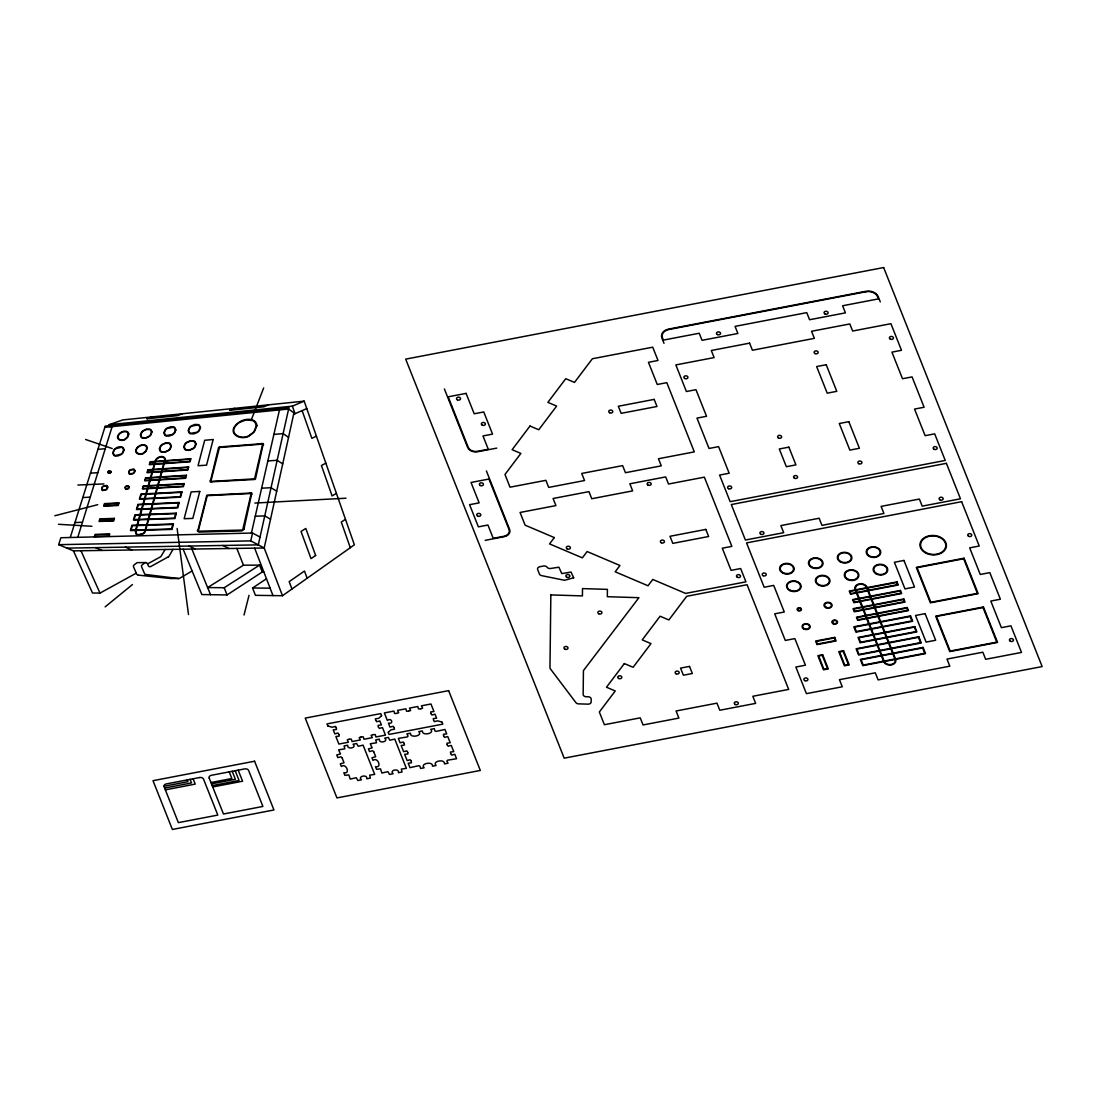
<?xml version="1.0" encoding="UTF-8"?>
<svg xmlns="http://www.w3.org/2000/svg" width="1097" height="1097" viewBox="0 0 1097 1097"><rect width="100%" height="100%" fill="white"/><g stroke="black" fill="none" stroke-linecap="round" stroke-linejoin="round"><path stroke-width="1.5" d="M251.419 533.06L279.79 408.523M104.846 427.35L288.607 409.016L293.941 412.911L264.199 547.993L250.747 540.89L252.529 533.032L60.87 537.736L58.662 544.674L73.444 550.859L264.199 547.993L282.478 595.726L354.386 544.798L304.171 401.145L122.686 419.945L109.151 424.704L110.057 426.829M244.041 614.992L249.019 595.314M210.665 480.02L218.55 447.603A2.743 2.016 3.1 0 1 219.318 446.959L260.894 443.791A2.619 1.92 3.1 0 1 261.539 443.462L263.307 443.599L263.513 444.738A2.674 1.961 3.1 0 1 262.882 445.464L255.519 478.813A2.743 2.016 3.1 0 1 254.71 479.485L212.503 481.761A2.537 1.865 3.1 0 1 212.036 482.022L210.405 482.049L209.952 480.98A2.605 1.92 3.1 0 1 210.679 480.02M109.028 536.556L109.769 534.006L95.151 534.39L94.383 536.913M77.777 537.324L112.525 425.348M70.263 537.503L105.243 426.075L288.936 407.604L258.289 544.866L66.931 548.13M251.405 419.603L263.664 387.954M375.75 720.372L376.737 721.744L379.836 720.948L381.413 724.939L378.163 725.35L378.328 726.872M394.138 727.585L393.096 726.296L389.997 727.105L388.407 723.115C394.138 724.541 391.698 717.04 387.351 720.455L384.361 712.913L393.919 711.089L394.591 713.503L396.661 713.42M404.231 743.3L403.202 742.011L400.09 742.82L398.334 738.391L407.371 736.923L408.043 736.032L406.836 733.893L410.429 733.207C409.743 738.5 423.264 735.95 418.793 731.603L422.372 730.917C421.687 736.21 435.18 733.619 430.737 729.313L434.316 728.627L434.865 730.89L436.099 731.411L444.943 729.464L446.698 733.893L443.435 734.304L443.613 735.84M411.279 761.044L410.237 759.755L407.138 760.564L404.67 754.352L407.933 753.941L407.769 752.405M443.668 735.991L444.655 737.362L447.754 736.553L450.223 742.765L446.959 743.176L447.137 744.698M447.192 744.849L448.179 746.221L451.278 745.425L453.747 751.623L450.483 752.035L450.661 753.57M173.024 549.364L169.061 556.11A2.468 1.81 3.1 0 1 168.376 556.823M165.112 549.487L161.122 556.193A2.455 1.796 3.1 0 1 160.436 556.892L147.519 563.927M336.258 727.777L335.517 726.447L332.172 727.215L328.168 726.077M338.904 734.428L337.917 733.057L334.818 733.866L333.227 729.875L336.491 729.464L336.313 727.928M378.396 727.023L379.37 728.394L382.469 727.599L385.472 735.127L375.914 736.965L375.243 734.551L373.158 734.62M430.929 713.612L431.916 714.997L435.015 714.188L436.592 718.178L433.342 718.59L433.507 720.112M407.7 752.254L406.726 750.883L403.614 751.692L401.159 745.48L404.409 745.069L404.245 743.547M433.576 720.263L434.302 721.607L437.648 720.839L441.666 721.977M450.716 753.721L451.703 755.093L454.802 754.283L456.558 758.726L447.535 760.194L446.863 761.085L448.056 763.21L444.477 763.896C445.204 758.452 431.574 761.195 436.112 765.5L432.52 766.186C433.342 760.865 419.479 763.567 424.155 767.79L420.576 768.476L420.028 766.227L418.793 765.692L409.963 767.653L408.194 763.224L411.457 762.799L411.279 761.277M165.318 430.285L164.358 432.698L165.181 434.851A3.14 2.304 3.1 0 0 166.291 435.509L172.27 434.494A9.818 7.213 3.1 0 0 174.382 432.561L175.342 430.134L174.492 427.995A3.14 2.304 3.1 0 0 173.381 427.323L167.416 428.365A9.832 7.213 3.1 0 0 165.318 430.285M349.257 739.2L351.342 739.131L352.014 741.545L360.378 739.94L359.172 737.623L361.009 736.951M361.215 736.91L363.285 736.841L363.957 739.255L372.322 737.65L371.115 735.333L372.953 734.661M408.55 711.213L406.534 711.213L405.863 708.799L397.498 710.403L398.705 712.707L396.867 713.379M420.562 708.84L418.492 708.923L417.82 706.509L409.455 708.114L410.662 710.417L408.824 711.089M105.134 606.874L132.463 584.536M282.478 595.726L255.45 595.328L252.571 588.006L266.475 578.75M345.473 519.306L341.29 522.049L350.3 547.691M183.158 549.213L201.848 594.56L227.079 594.931L262.224 572.031L263.87 572.031M259.55 565.133L243.452 565.202L207.621 587.567L224.186 587.731L259.55 565.133L262.32 572.031M336.409 493.348L332.103 495.926L321.421 465.526L325.85 463.14M192.126 570.975L179.332 578.476L170.899 578.53M168.362 556.81L150.769 566.518A1.412 1.028 3.1 0 1 149.11 566.532A2.647 1.947 3.1 0 1 148.314 565.737L147.368 563.57A2.989 2.194 3.1 0 0 146.847 563.008L146.408 562.734A1.371 1.015 3.1 0 0 145.668 562.583L137.619 562.638A1.454 1.07 3.1 0 0 136.81 562.843L133.546 565.38A4.991 3.661 3.1 0 0 133.601 566.998L136.508 573.745A3.73 2.729 3.1 0 0 136.906 574.375L137.838 575.034M73.444 550.859L92.505 592.997L100.005 593.107L136.261 573.155M316.402 436.126L311.863 438.334L302.128 410.607M293.626 414.323L306.776 408.578M109.151 424.704L292.351 406.151L304.171 401.145M268.669 404.82L263.842 406.795L229.684 410.292L234.662 408.345M182.527 413.747L177.371 415.667L146.751 418.807L152.017 416.915M54.85 515.741L97.729 504.675M496.722 448.111L477.702 451.745A8.104 5.951 3.1 0 1 467.651 447.48L444.395 388.941M485.148 540.355L504.167 536.707A8.104 5.951 3.1 0 0 509.639 529.467L486.396 470.928M381.372 715.875L378.78 718.288L375.339 718.823L375.695 720.222M388.448 732.165L391.053 729.766L394.495 729.231L394.138 727.818M164.056 786.261L187.944 781.681L187.244 779.912M164.632 788.057L191.522 782.915L190.11 779.364M165.345 789.84L195.211 784.108L193.099 778.788M210.953 782.531L231.865 778.513L229.218 771.863M211.488 783.861L235.375 779.281L232.207 771.301M212.187 785.63L239.077 780.474L235.197 770.725M212.722 786.96L242.588 781.229L238.186 770.149M293.735 413.83L295.038 413.706L292.351 406.151M97.948 449.345L105.271 448.714M273.893 434.385L283.122 433.603L288.552 437.36M90.461 473.164L97.852 472.656M267.846 460.932L277.171 460.287L282.711 463.908M254.861 503.057L345.98 498.216M82.81 497.544L90.242 497.16M261.635 488.206L271.041 487.712L276.705 491.182M77.887 485.039L103.968 483.914M74.966 522.529L82.453 522.268M255.244 516.234L264.747 515.892L270.548 519.196M58.662 544.674L250.747 540.89M252.571 588.006L270.109 588.17M58.498 524.297L91.901 526.272M178.674 578.544L144.969 574.389A3.771 2.77 3.1 0 1 144.585 573.758L141.678 566.971A5.06 3.716 3.1 0 1 141.623 565.339L144.873 562.788A1.44 1.056 3.1 0 1 145.668 562.583M138.222 575.116L170.748 578.517M420.891 708.854L422.606 708.127L421.399 705.824L430.956 703.986L433.959 711.528L430.696 711.939L430.874 713.461M349.065 739.241L347.228 739.913L348.421 742.23L338.863 744.054L335.874 736.526L339.124 736.114L339.069 734.633M85.621 439.486L112.209 448.55M95.59 547.65L102.035 550.433M125.442 547.129L131.805 549.981M188.999 546.045L195.17 549.035M222.869 545.47L228.93 548.514M252.529 533.032L260.03 537.064M80.959 550.749L100.005 593.107M191.879 549.076L210.542 594.684M224.186 587.731L227.079 594.931M880.288 301.881L878.176 296.56A9.969 7.322 3.1 0 0 865.794 291.308L668.635 329.086A9.969 7.322 3.1 0 0 661.889 338.013L664 343.334M441.94 721.922L442.818 724.143L389.051 734.442L388.173 732.22M381.66 715.82L380.769 713.599L327.002 723.91L327.88 726.132M209.198 778.088L223.473 814.001L262.91 806.446L248.649 770.533A3.113 2.29 3.1 0 0 244.782 768.887L211.323 775.305A3.113 2.29 3.1 0 0 209.212 778.088M236.856 548.404L243.452 565.202M254.641 548.13L272.975 595.589M291.953 589.007L289.169 581.643L304.472 571.03L307.146 578.242M177.124 528.48L188.506 614.553M151.468 431.971L150.508 434.755A9.846 7.226 3.1 0 1 148.918 436.318L145.832 437.758L142.624 437.648A3.003 2.208 3.1 0 1 141.568 436.99L140.814 434.865L141.774 432.492A9.846 7.226 3.1 0 1 143.35 430.943L146.408 429.503L149.617 429.585A3.003 2.208 3.1 0 1 150.687 430.243L151.468 431.971M151.976 431.82L150.92 434.865A10.764 7.898 3.1 0 1 149.178 436.579L145.805 438.142L142.308 438.032A3.277 2.413 3.1 0 1 141.156 437.305L140.32 434.988L141.376 432.396A10.764 7.898 3.1 0 1 143.09 430.696L146.436 429.119L149.946 429.215A3.277 2.4 3.1 0 1 151.112 429.928L151.976 431.82M146.861 447.878L145.887 450.716A9.832 7.213 3.1 0 1 144.283 452.293C141.266 455.858 133.299 453.102 137.125 448.303A9.832 7.213 3.1 0 1 138.702 446.74C140.937 444.806 146.271 444.038 146.861 447.878M147.368 447.727L146.299 450.826A10.751 7.885 3.1 0 1 144.543 452.554C141.252 456.448 132.545 453.431 136.714 448.193A10.751 7.885 3.1 0 1 138.455 446.479C140.882 444.367 146.71 443.531 147.368 447.727M550.845 594.917L549.967 667.648A3.113 2.29 3.1 0 0 550.365 668.8L575.911 702.629A3.113 2.29 3.1 0 0 578.599 703.863L588.019 704.151A3.113 2.29 3.1 0 0 591.16 701.957L591.187 699.132A3.113 2.29 3.1 0 0 588.719 696.801L585.606 696.705A3.113 2.29 3.1 0 1 583.151 694.387L583.426 671.172A3.113 2.29 3.1 0 1 583.81 670.102L638.92 597.687L607.34 596.699L607.423 589.377L582.507 588.595L582.425 595.904L550.845 594.917M134.492 470.887L134.245 471.916A4.937 3.62 3.1 0 1 132.902 473.342L130.118 473.863A1.618 1.179 3.1 0 1 129.528 473.561L129.227 471.449A4.937 3.62 3.1 0 1 130.57 470.037L133.327 469.502A1.618 1.179 3.1 0 1 133.93 469.804L134.492 470.887M134.986 470.736L134.561 472.217A5.869 4.306 3.1 0 1 133.107 473.643L129.83 474.261A1.906 1.399 3.1 0 1 129.117 473.904L128.911 471.162A5.883 4.306 3.1 0 1 130.351 469.735L133.628 469.105A1.906 1.399 3.1 0 1 134.328 469.461L134.986 470.736M128.843 487.013L128.788 487.411A3.058 2.249 3.1 0 1 127.65 488.686L125.785 488.796L125.373 487.617A3.058 2.249 3.1 0 1 126.512 486.341L128.843 487.013M129.35 486.876L129.227 487.562A4.004 2.934 3.1 0 1 128.034 488.905L125.579 489.248L124.935 487.466A4.004 2.934 3.1 0 1 126.128 486.136L128.212 485.669L129.35 486.876M128.349 434.138L127.375 436.88A9.832 7.213 3.1 0 1 125.812 438.416C122.905 441.913 115.185 439.28 118.956 434.631A9.832 7.213 3.1 0 1 120.505 433.109L123.495 431.697L126.594 431.779A2.88 2.112 3.1 0 1 127.609 432.437L128.349 434.138M128.843 433.987L127.759 436.99A10.751 7.885 3.1 0 1 126.059 438.677C122.891 442.489 114.445 439.609 118.572 434.535A10.751 7.885 3.1 0 1 120.259 432.862C122.576 430.819 128.239 429.901 128.843 433.987M123.632 449.811L122.631 452.595A9.832 7.213 3.1 0 1 121.068 454.158L115.322 455.557A2.948 2.153 3.1 0 1 114.198 454.994L113.197 452.979L114.198 450.223A9.832 7.213 3.1 0 1 115.747 448.673L121.465 447.261A2.948 2.167 3.1 0 1 122.603 447.809L123.632 449.811M124.112 449.674L123.029 452.718A10.737 7.885 3.1 0 1 121.314 454.419L117.996 455.954L115.034 455.941A3.222 2.359 3.1 0 1 113.814 455.337L112.703 453.13L113.8 450.099A10.751 7.885 3.1 0 1 115.514 448.426C117.859 446.342 123.577 445.533 124.112 449.674M110.687 471.641L110.687 471.737A2.084 1.536 3.1 0 1 109.727 472.862L108.26 472.272A2.084 1.536 3.1 0 1 109.22 471.148L110.687 471.641M111.181 471.504L111.126 471.888A3.044 2.235 3.1 0 1 110.002 473.122L108.329 473.314L107.821 472.121A3.044 2.235 3.1 0 1 108.946 470.887L111.181 471.504M107.3 487.219L107.04 488.261A4.978 3.648 3.1 0 1 105.956 489.495L102.995 490.167A1.577 1.152 3.1 0 1 102.419 489.852L102.172 487.726A4.978 3.661 3.1 0 1 103.255 486.492L106.203 485.82A1.577 1.152 3.1 0 1 106.779 486.136L107.3 487.219M107.794 487.082L107.479 488.302A5.883 4.319 3.1 0 1 106.203 489.769L102.707 490.565A1.865 1.371 3.1 0 1 102.021 490.194L101.733 487.685A5.883 4.319 3.1 0 1 103.008 486.232L106.491 485.436A1.865 1.371 3.1 0 1 107.177 485.793L107.794 487.082M342.058 757.739L344.019 762.785L340.289 763.827L341.345 766.488C346.021 762.415 350.848 774.509 343.814 772.686L344.869 775.346L348.832 774.921L350.217 779.103L356.306 777.718L357.841 780.502L361.42 779.816C357.101 776.196 367.797 773.975 366.809 778.788L370.388 778.102L369.662 775.154L374.708 774.4L363.08 745.137L358.198 746.289L356.648 743.519L353.069 744.205C357.348 747.893 346.748 750.005 347.694 745.233L344.101 745.919L344.828 748.853L338.589 749.841L340.495 753.913L336.765 754.955L337.821 757.616L340.92 756.807L342.058 757.739M373.72 751.678L375.681 756.724L371.952 757.753L373.007 760.413C377.711 756.382 382.414 768.394 375.476 766.625L376.532 769.285L380.508 768.846L381.879 773.028L387.968 771.657L389.504 774.427L393.096 773.742C388.832 770.08 399.459 767.927 398.472 772.713L402.05 772.027L401.324 769.093L406.37 768.339L394.755 739.076L389.86 740.228L388.311 737.445L384.732 738.13C389.065 741.833 378.396 743.972 379.356 739.159L375.764 739.844L376.504 742.779L370.251 743.766L372.157 747.852L368.427 748.894L369.483 751.555L372.596 750.746L373.72 751.678M256.396 425.787L254.01 431.45A18.786 13.795 3.1 0 1 250.431 434.453C243.795 441.159 227.641 434.659 236.129 425.321A18.8 13.795 3.1 0 1 239.64 422.359L246.071 419.918L252.845 420.604A6.815 5.005 3.1 0 1 254.998 422.139L256.396 425.787M256.972 425.663L254.449 431.601A19.719 14.467 3.1 0 1 250.706 434.755C243.74 441.789 226.777 434.974 235.69 425.17A19.719 14.467 3.1 0 1 239.379 422.057C244.521 418.327 256.026 417.367 256.972 425.663M243.932 529.22L241.806 530.948L198.626 532.072L197.323 530.729A2.66 1.961 3.1 0 1 198.063 529.741L206.812 495.241L249.389 493.129A2.578 1.892 3.1 0 1 249.883 492.855L251.611 492.841L252.132 493.965A2.605 1.92 3.1 0 1 251.391 494.953L243.932 529.22M573.662 577.804L565.216 580.094A3.113 2.29 3.1 0 1 563.597 580.08L541.685 575.651A3.113 2.29 3.1 0 1 539.436 574.019L537.653 569.535A3.113 2.29 3.1 0 1 539.765 566.751L543.468 566.038A3.113 2.29 3.1 0 1 547.101 567.245A3.113 2.29 3.1 0 0 550.721 568.465L558.88 567.204L561.774 573.594L571.043 572.072L573.662 577.804M199.983 427.83L199.037 430.298A9.846 7.226 3.1 0 1 196.884 432.259L190.713 433.315A3.277 2.413 3.1 0 1 189.562 432.629L188.67 430.449L189.616 428.008A9.859 7.226 3.1 0 1 191.756 426.061L197.899 424.992A3.277 2.413 3.1 0 1 199.064 425.663L199.983 427.83M200.504 427.72L199.106 430.874A10.819 7.94 3.1 0 1 197.117 432.561L193.552 433.918L190.384 433.699A3.579 2.633 3.1 0 1 189.123 432.958L188.149 430.573L189.548 427.432A10.819 7.94 3.1 0 1 191.509 425.773L195.047 424.402L198.228 424.608A3.593 2.633 3.1 0 1 199.503 425.334L200.504 427.72M195.623 444.244L194.663 446.74A9.832 7.213 3.1 0 1 192.496 448.714L189.205 449.948L186.284 449.701A3.373 2.468 3.1 0 1 185.132 449.002L184.241 446.767L185.201 444.285A9.832 7.213 3.1 0 1 187.354 442.324L190.617 441.09L193.538 441.309A3.373 2.468 3.1 0 1 194.704 442.009L195.623 444.244M196.157 444.12L195.101 446.849A10.737 7.885 3.1 0 1 192.729 449.016L189.15 450.36L185.955 450.099A3.689 2.701 3.1 0 1 184.694 449.331L183.72 446.89L184.776 444.175A10.737 7.885 3.1 0 1 187.121 442.036L190.672 440.679L193.881 440.925A3.689 2.701 3.1 0 1 195.143 441.68L196.157 444.12M175.849 430.01L174.807 432.671A10.737 7.885 3.1 0 1 172.503 434.782L169.034 436.126L165.962 435.893A3.428 2.509 3.1 0 1 164.756 435.166L163.851 432.821L164.907 430.175A10.737 7.885 3.1 0 1 167.197 428.091L170.638 426.747L173.71 426.952A3.428 2.509 3.1 0 1 174.917 427.665L175.849 430.01M170.844 446.287L169.884 448.755A9.846 7.226 3.1 0 1 168.252 450.36L165.071 451.813L161.739 451.676A3.222 2.372 3.1 0 1 160.628 450.977L159.805 448.769L160.779 446.328A9.846 7.226 3.1 0 1 162.397 444.738L165.551 443.284L168.883 443.407A3.222 2.359 3.1 0 1 170.008 444.093L170.844 446.287M171.365 446.177L170.309 448.865A10.764 7.898 3.1 0 1 168.527 450.62L165.044 452.211L161.41 452.06A3.524 2.592 3.1 0 1 160.203 451.292L159.298 448.892L160.368 446.218A10.764 7.898 3.1 0 1 162.123 444.477L165.578 442.886L169.212 443.023A3.524 2.578 3.1 0 1 170.433 443.778L171.365 446.177M164.852 459.588L144.831 531.359A8.228 6.034 3.1 0 1 142.953 533.499L138.524 534.719A3.072 2.263 3.1 0 1 136.426 533.677L135.877 530.879L155.705 460.932C156.597 457.202 164.07 454.748 164.852 459.588M165.373 459.465L145.311 531.414A9.146 6.705 3.1 0 1 143.227 533.814L138.318 535.158A3.414 2.509 3.1 0 1 135.973 533.992L135.37 530.893L155.212 460.959C156.199 456.818 164.509 454.089 165.373 459.465M251.158 493.499L242.67 530.043L198.228 531.222L207.237 495.666L251.158 493.499M262.636 444.093L254.559 478.868L210.857 481.418L219.441 447.521L262.636 444.093M199.777 491.442L192.825 518.415L184.145 518.716L191.166 491.895L199.777 491.442M213.147 439.54L206.551 465.155L198.022 465.745L204.686 440.267L213.147 439.54M172.805 524.448L171.598 528.973L131.064 530.125L132.326 525.71L172.805 524.448M175.685 513.643L174.492 518.127L134.081 519.567L135.329 515.192L175.685 513.643M178.537 502.947L177.344 507.39L137.07 509.104L138.304 504.771L178.537 502.947M181.348 492.361L180.182 496.763L140.032 498.751L141.252 494.459L181.348 492.361M183.569 484.065L182.98 486.245L142.967 488.494L143.57 486.369L183.569 484.065M185.791 475.728L185.215 477.881L145.298 480.349L145.887 478.237L185.791 475.728M187.998 467.459L187.422 469.598L147.601 472.258L148.205 470.174L187.998 467.459M190.179 459.245L189.616 461.371L149.891 464.237L150.495 462.166L190.179 459.245M173.463 523.968L172.01 529.412L130.42 530.591L131.942 525.285L173.463 523.968M176.329 513.177L174.903 518.552L133.45 520.019L134.945 514.781L176.329 513.177M179.181 502.481L177.755 507.815L136.439 509.557L137.934 504.373L179.181 502.481M181.992 491.895L180.594 497.174L139.401 499.204L140.882 494.061L181.992 491.895M184.214 483.599L183.391 486.657L142.336 488.947L143.186 485.971L184.214 483.599M186.435 475.262L185.626 478.292L144.667 480.801L145.517 477.853L186.435 475.262M188.629 466.993L187.834 469.996L146.984 472.711L147.821 469.79L188.629 466.993M190.823 458.793L190.028 461.768L149.288 464.689L150.111 461.782L190.823 458.793M109.151 534.458L108.63 536.214L94.973 536.543L95.494 534.815L109.151 534.458M113.786 518.812L113.265 520.527L99.676 521.02L100.184 519.306L113.786 518.812M118.339 503.386L117.832 505.086L104.297 505.717L104.805 504.03L118.339 503.386M114.403 518.36L113.635 520.952L99.059 521.459L99.841 518.895L114.403 518.36M118.956 502.933L118.202 505.498L103.694 506.156L104.448 503.619L118.956 502.933M530.002 426.034L512.121 449.701L520.883 453.418L504.977 474.466L510.023 487.191L545.881 480.321L548.692 487.411L584.536 480.541L581.725 473.451L622.616 465.622L625.441 472.711L661.285 465.841L658.461 458.752L694.305 451.882L666.811 382.661L657.254 384.485L648.45 362.312L658.008 360.488L652.729 347.187L592.38 358.746L574.499 382.414L565.75 378.698L547.883 402.366L556.632 406.082L538.75 429.75L530.002 426.034M554.314 537.585L549.542 543.906L582.37 557.852L587.128 551.544L619.956 565.504L615.184 571.811L648.012 585.757L652.77 579.449L685.598 593.408L745.933 581.835L740.653 568.534L731.096 570.371L722.292 548.198L731.85 546.375L704.356 477.154L668.498 484.024L665.687 476.921L629.843 483.791L632.654 490.88L591.763 498.724L588.938 491.634L553.094 498.504L555.918 505.594L520.074 512.464L525.12 525.175L554.314 537.585M624.358 663.562L606.49 687.229L615.239 690.959L599.332 712.008L604.392 724.719L640.237 717.849L643.048 724.952L678.892 718.082L676.081 710.993L716.972 703.15L719.797 710.239L755.641 703.383L752.816 696.28L788.674 689.41L747.084 584.728L686.736 596.288L668.868 619.956L660.106 616.226L642.239 639.894L650.987 643.624L633.106 667.291L624.358 663.562M315.648 555.466L311.013 558.634L301.031 531.442L305.789 528.452L315.648 555.466M883.647 267.545L405.684 359.13L564.187 758.164L1042.15 666.565L883.647 267.545M865.972 291.747L668.813 329.525A9.352 6.856 3.1 0 0 662.492 337.89L663.37 340.111L699.214 333.241L702.039 340.331L737.883 333.474L735.059 326.371L806.761 312.631L809.572 319.734L845.43 312.864L842.606 305.761L878.45 298.891L877.573 296.684A9.352 6.856 3.1 0 0 865.972 291.747M466.088 393.384L448.166 396.812L468.241 447.357A7.473 5.485 3.1 0 0 477.524 451.306L488.275 449.249L482.995 435.948L492.553 434.11L483.75 411.951L474.192 413.775L466.088 393.384M749.58 343.155L711.309 350.492L714.12 357.581L675.848 364.917L686.407 391.519L695.964 389.682L706.537 416.284L696.979 418.122L709.032 448.467L718.59 446.63L729.162 473.232L719.591 475.07L730.163 501.672L945.244 460.452L934.685 433.85L925.128 435.687L914.555 409.085L924.113 407.248L912.06 376.902L902.502 378.739L891.93 352.137L901.487 350.3L890.929 323.697L852.643 331.033L849.832 323.944L811.547 331.28L814.372 338.37L752.405 350.245L749.58 343.155M826.219 364.725L816.648 366.563L827.22 393.165L836.778 391.327L826.219 364.725M654.169 399.39L618.324 406.26L621.149 413.35L656.993 406.48L654.169 399.39M488.96 479.032L471.038 482.474L479.142 502.865L469.585 504.689L478.388 526.862L487.946 525.024L493.239 538.325L503.989 536.268A7.473 5.485 3.1 0 0 509.049 529.577L488.96 479.032M848.831 421.673L839.274 423.511L849.846 450.113L859.404 448.275L848.831 421.673M788.866 447.151L779.309 448.975L786.357 466.719L795.915 464.881L788.866 447.151M946.396 463.332L731.315 504.551L745.398 540.026L783.683 532.689L780.858 525.586L819.144 518.25L821.955 525.353L883.921 513.478L881.11 506.389L919.382 499.053L922.207 506.142L960.478 498.806L946.396 463.332M705.824 529.412L669.979 536.282L672.79 543.372L708.635 536.502L705.824 529.412M961.63 501.686L746.55 542.905L764.156 587.238L773.714 585.4L784.286 612.003L774.715 613.84L785.287 640.442L794.845 638.605L805.417 665.207L795.86 667.045L806.418 693.647L842.277 686.777L839.452 679.687L875.296 672.818L878.121 679.907L949.81 666.167L946.999 659.078L982.843 652.208L985.654 659.297L1021.513 652.427L1010.94 625.825L1001.383 627.662L990.81 601.06L1000.368 599.223L989.809 572.62L980.252 574.458L969.679 547.856L979.237 546.018L961.63 501.686M903.955 560.444L894.398 562.281L904.97 588.883L914.528 587.046L903.955 560.444M964.085 558.208L916.297 567.368L930.379 602.843L978.181 593.683L964.085 558.208M963.673 558.771L917.065 567.697L930.804 602.28L977.4 593.354L963.673 558.771M897.044 581.89L849.256 591.05L850.49 594.163L898.278 585.003L897.044 581.89M896.633 582.452L850.024 591.379L850.902 593.6L897.511 584.674L896.633 582.452M900.431 590.433L852.643 599.593L853.877 602.692L901.665 593.532L900.431 590.433M900.02 590.981L853.411 599.922L854.302 602.13L900.898 593.203L900.02 590.981M903.832 598.962L853.041 608.698L854.275 611.797L905.066 602.061L903.832 598.962M903.407 599.524L853.823 609.027L854.7 611.235L904.285 601.732L903.407 599.524M448.632 690.644L305.24 718.11L336.944 797.917L480.321 770.451L448.632 690.644M907.219 607.505L856.428 617.227L857.662 620.326L908.453 610.604L907.219 607.505M906.794 608.053L857.21 617.556L858.087 619.778L907.672 610.275L906.794 608.053M910.565 615.924L853.809 626.798L855.921 632.119L912.677 621.245L910.565 615.924M910.14 616.487L854.577 627.127L856.346 631.557L911.909 620.916L910.14 616.487M925.1 613.648L915.529 615.486L926.101 642.088L935.659 640.25L925.1 613.648M983.461 606.984L935.659 616.144L949.755 651.604L997.557 642.444L983.461 606.984M983.035 607.532L936.44 616.459L950.18 651.042L996.775 642.115L983.035 607.532M834.735 637.384L815.606 641.046L817.018 644.597L836.133 640.936L834.735 637.384M834.31 637.947L816.387 641.375L817.443 644.035L835.366 640.607L834.31 637.947M689.519 666.4L680.551 668.114L683.376 675.203L692.33 673.489L689.519 666.4M914.788 626.565L858.032 637.439L860.144 642.76L916.9 631.886L914.788 626.565M914.377 627.114L858.8 637.768L860.569 642.198L916.132 631.557L914.377 627.114M254.573 761.222L153.004 780.68L172.38 829.455L273.948 809.984L254.573 761.222M822.654 654.731L817.868 655.649L823.504 669.828L828.29 668.923L822.654 654.731M843.566 650.727L838.78 651.645L844.416 665.824L849.201 664.905L843.566 650.727M822.229 655.293L818.65 655.979L823.929 669.28L827.522 668.594L822.229 655.293M843.14 651.275L839.562 651.975L844.841 665.276L848.42 664.576L843.14 651.275M918.847 636.754L856.113 648.78L858.581 654.991L921.302 642.965L918.847 636.754M918.422 637.316L856.88 649.109L858.992 654.429L920.534 642.636L918.422 637.316M199.668 777.526L166.209 783.944A3.113 2.29 3.1 0 0 164.111 786.727L178.372 822.64L217.809 815.085L203.535 779.172A3.113 2.29 3.1 0 0 199.668 777.526M923.071 647.395L860.336 659.42L862.804 665.632L925.539 653.606L923.071 647.395M922.646 647.957L861.104 659.75L863.229 665.07L924.757 653.277L922.646 647.957M895.659 659.338L866.973 587.128A6.239 4.58 3.1 0 0 859.266 583.892A6.239 4.58 3.1 0 0 855.029 589.418L883.716 661.628A6.239 4.58 3.1 0 0 891.45 664.905A6.239 4.58 3.1 0 0 895.659 659.338M895.07 659.448L866.383 587.238A5.608 4.114 3.1 0 0 859.445 584.331A5.608 4.114 3.1 0 0 855.633 589.308L884.305 661.505A5.608 4.114 3.1 0 0 891.271 664.467A5.608 4.114 3.1 0 0 895.07 659.448M847.35 579.449A7.322 5.375 3.1 0 0 858.855 575.829A7.322 5.375 3.1 0 0 848.488 570.207A7.322 5.375 3.1 0 0 847.35 579.449M818.828 584.619A6.705 4.923 3.1 0 0 829.359 581.3A6.705 4.923 3.1 0 0 819.87 576.158A6.705 4.923 3.1 0 0 818.828 584.619M840.755 561.568A6.705 4.923 3.1 0 0 851.272 558.263A6.705 4.923 3.1 0 0 841.797 553.107A6.705 4.923 3.1 0 0 840.755 561.568M847.707 579.079A6.705 4.923 3.1 0 0 858.238 575.774A6.705 4.923 3.1 0 0 848.749 570.618A6.705 4.923 3.1 0 0 847.707 579.079M811.519 567.464A7.322 5.375 3.1 0 0 823.024 563.844A7.322 5.375 3.1 0 0 812.658 558.222A7.322 5.375 3.1 0 0 811.519 567.464M876.229 573.923A7.322 5.375 3.1 0 0 887.734 570.289A7.322 5.375 3.1 0 0 877.367 564.667A7.322 5.375 3.1 0 0 876.229 573.923M811.876 567.108A6.705 4.923 3.1 0 0 822.393 563.789A6.705 4.923 3.1 0 0 812.918 558.647A6.705 4.923 3.1 0 0 811.876 567.108M869.633 556.042A6.705 4.923 3.1 0 0 880.151 552.723A6.705 4.923 3.1 0 0 870.675 547.581A6.705 4.923 3.1 0 0 869.633 556.042M876.585 573.553A6.705 4.923 3.1 0 0 887.116 570.234A6.705 4.923 3.1 0 0 877.627 565.092A6.705 4.923 3.1 0 0 876.585 573.553M869.263 556.398A7.322 5.375 3.1 0 0 880.768 552.778A7.322 5.375 3.1 0 0 870.415 547.156A7.322 5.375 3.1 0 0 869.263 556.398M826.055 607.244A3.428 2.509 3.1 0 0 831.444 605.558A3.428 2.509 3.1 0 0 826.589 602.925A3.428 2.509 3.1 0 0 826.055 607.244M789.95 590.159A6.705 4.923 3.1 0 0 800.481 586.84A6.705 4.923 3.1 0 0 791.006 581.698A6.705 4.923 3.1 0 0 789.95 590.159M782.997 572.634A6.705 4.923 3.1 0 0 793.529 569.329A6.705 4.923 3.1 0 0 784.04 564.173A6.705 4.923 3.1 0 0 782.997 572.634M782.641 573.004A7.322 5.375 3.1 0 0 794.146 569.384A7.322 5.375 3.1 0 0 783.779 563.762A7.322 5.375 3.1 0 0 782.641 573.004M825.698 607.615A4.045 2.976 3.1 0 0 832.061 605.613A4.045 2.976 3.1 0 0 826.329 602.5A4.045 2.976 3.1 0 0 825.698 607.615M789.593 590.515A7.322 5.375 3.1 0 0 801.098 586.895A7.322 5.375 3.1 0 0 790.731 581.273A7.322 5.375 3.1 0 0 789.593 590.515M833.103 623.727A2.811 2.057 3.1 0 0 837.518 622.342A2.811 2.057 3.1 0 0 833.542 620.189A2.811 2.057 3.1 0 0 833.103 623.727M803.799 628.992A4.045 2.976 3.1 0 0 810.162 626.977A4.045 2.976 3.1 0 0 804.43 623.878A4.045 2.976 3.1 0 0 803.799 628.992M833.459 623.37A2.18 1.604 3.1 0 0 836.888 622.287A2.18 1.604 3.1 0 0 833.802 620.614A2.18 1.604 3.1 0 0 833.459 623.37M798.013 610.604A2.18 1.604 3.1 0 0 801.441 609.521A2.18 1.604 3.1 0 0 798.355 607.848A2.18 1.604 3.1 0 0 798.013 610.604M818.472 584.989A7.322 5.375 3.1 0 0 829.976 581.355A7.322 5.375 3.1 0 0 819.61 575.733A7.322 5.375 3.1 0 0 818.472 584.989M925.566 552.929A13.246 9.722 3.1 0 0 946.382 546.375A13.246 9.722 3.1 0 0 927.637 536.214A13.246 9.722 3.1 0 0 925.566 552.929M840.398 561.938A7.322 5.375 3.1 0 0 851.903 558.318A7.322 5.375 3.1 0 0 841.536 552.696A7.322 5.375 3.1 0 0 840.398 561.938M804.156 628.622A3.428 2.509 3.1 0 0 809.545 626.922A3.428 2.509 3.1 0 0 804.691 624.289A3.428 2.509 3.1 0 0 804.156 628.622M925.923 552.573A12.615 9.256 3.1 0 0 945.751 546.32A12.615 9.256 3.1 0 0 927.897 536.639A12.615 9.256 3.1 0 0 925.923 552.573M798.369 610.234A1.563 1.138 3.1 0 0 800.81 609.466A1.563 1.138 3.1 0 0 798.616 608.273A1.563 1.138 3.1 0 0 798.369 610.234M763.101 575.692A2.029 1.481 3.1 0 0 766.255 574.65A2.029 1.481 3.1 0 0 763.347 573.128A2.029 1.481 3.1 0 0 763.101 575.692M804.787 680.634A2.029 1.481 3.1 0 0 807.941 679.578A2.029 1.481 3.1 0 0 805.033 678.069A2.029 1.481 3.1 0 0 804.787 680.634M968.624 536.31A2.029 1.481 3.1 0 0 971.777 535.267A2.029 1.481 3.1 0 0 968.87 533.745A2.029 1.481 3.1 0 0 968.624 536.31M1010.31 641.251A2.029 1.481 3.1 0 0 1013.463 640.195A2.029 1.481 3.1 0 0 1010.556 638.687A2.029 1.481 3.1 0 0 1010.31 641.251M940.019 499.903A2.029 1.481 3.1 0 0 943.173 498.847A2.029 1.481 3.1 0 0 940.266 497.339A2.029 1.481 3.1 0 0 940.019 499.903M760.783 534.239A2.029 1.481 3.1 0 0 763.937 533.197A2.029 1.481 3.1 0 0 761.03 531.675A2.029 1.481 3.1 0 0 760.783 534.239M934.054 449.276A2.029 1.481 3.1 0 0 937.208 448.22A2.029 1.481 3.1 0 0 934.301 446.712A2.029 1.481 3.1 0 0 934.054 449.276M890.298 339.124A2.029 1.481 3.1 0 0 893.452 338.082A2.029 1.481 3.1 0 0 890.545 336.56A2.029 1.481 3.1 0 0 890.298 339.124M728.531 488.659A2.029 1.481 3.1 0 0 731.685 487.603A2.029 1.481 3.1 0 0 728.778 486.094A2.029 1.481 3.1 0 0 728.531 488.659M684.775 378.506A2.029 1.481 3.1 0 0 687.929 377.464A2.029 1.481 3.1 0 0 685.022 375.942A2.029 1.481 3.1 0 0 684.775 378.506M815.016 353.549A2.029 1.481 3.1 0 0 818.17 352.494A2.029 1.481 3.1 0 0 815.263 350.985A2.029 1.481 3.1 0 0 815.016 353.549M858.773 463.702A2.029 1.481 3.1 0 0 861.927 462.646A2.029 1.481 3.1 0 0 859.02 461.138A2.029 1.481 3.1 0 0 858.773 463.702M778.5 438.032A2.029 1.481 3.1 0 0 781.654 436.976A2.029 1.481 3.1 0 0 778.747 435.468A2.029 1.481 3.1 0 0 778.5 438.032M794.475 478.237A2.029 1.481 3.1 0 0 797.615 477.195A2.029 1.481 3.1 0 0 794.722 475.673A2.029 1.481 3.1 0 0 794.475 478.237M609.644 412.733A2.029 1.481 3.1 0 0 612.798 411.677A2.029 1.481 3.1 0 0 609.891 410.168A2.029 1.481 3.1 0 0 609.644 412.733M567.204 548.925A2.029 1.481 3.1 0 0 570.358 547.883A2.029 1.481 3.1 0 0 567.451 546.361A2.029 1.481 3.1 0 0 567.204 548.925M648.039 485.107A2.029 1.481 3.1 0 0 651.193 484.065A2.029 1.481 3.1 0 0 648.286 482.543A2.029 1.481 3.1 0 0 648.039 485.107M661.285 542.754A2.029 1.481 3.1 0 0 664.439 541.699A2.029 1.481 3.1 0 0 661.532 540.19A2.029 1.481 3.1 0 0 661.285 542.754M737.376 577.31A2.029 1.481 3.1 0 0 740.53 576.254A2.029 1.481 3.1 0 0 737.623 574.746A2.029 1.481 3.1 0 0 737.376 577.31M618.667 678.467A2.029 1.481 3.1 0 0 621.821 677.411A2.029 1.481 3.1 0 0 618.914 675.903A2.029 1.481 3.1 0 0 618.667 678.467M676.054 673.777A2.029 1.481 3.1 0 0 679.208 672.735A2.029 1.481 3.1 0 0 676.301 671.213A2.029 1.481 3.1 0 0 676.054 673.777M735.168 704.466A2.029 1.481 3.1 0 0 738.322 703.424A2.029 1.481 3.1 0 0 735.415 701.902A2.029 1.481 3.1 0 0 735.168 704.466M598.743 613.772A2.029 1.481 3.1 0 0 601.91 612.743A2.029 1.481 3.1 0 0 599.017 611.207A2.029 1.481 3.1 0 0 598.743 613.772M564.845 649.15A2.029 1.481 3.1 0 0 568.013 648.121A2.029 1.481 3.1 0 0 565.133 646.586A2.029 1.481 3.1 0 0 564.845 649.15M566.738 577.214A2.029 1.481 3.1 0 0 569.892 576.158A2.029 1.481 3.1 0 0 566.984 574.65A2.029 1.481 3.1 0 0 566.738 577.214M480.28 485.505A2.029 1.481 3.1 0 0 483.434 484.449A2.029 1.481 3.1 0 0 480.527 482.941A2.029 1.481 3.1 0 0 480.28 485.505M477.634 516.07A2.029 1.481 3.1 0 0 480.788 515.014A2.029 1.481 3.1 0 0 477.881 513.506A2.029 1.481 3.1 0 0 477.634 516.07M457.408 399.857A2.029 1.481 3.1 0 0 460.562 398.801A2.029 1.481 3.1 0 0 457.655 397.292A2.029 1.481 3.1 0 0 457.408 399.857M482.241 425.156A2.029 1.481 3.1 0 0 485.395 424.1A2.029 1.481 3.1 0 0 482.488 422.592A2.029 1.481 3.1 0 0 482.241 425.156M824.958 313.948A2.029 1.481 3.1 0 0 828.112 312.906A2.029 1.481 3.1 0 0 825.205 311.383A2.029 1.481 3.1 0 0 824.958 313.948M717.424 334.558A2.029 1.481 3.1 0 0 720.564 333.515A2.029 1.481 3.1 0 0 717.657 331.993A2.029 1.481 3.1 0 0 717.424 334.558"/></g></svg>
